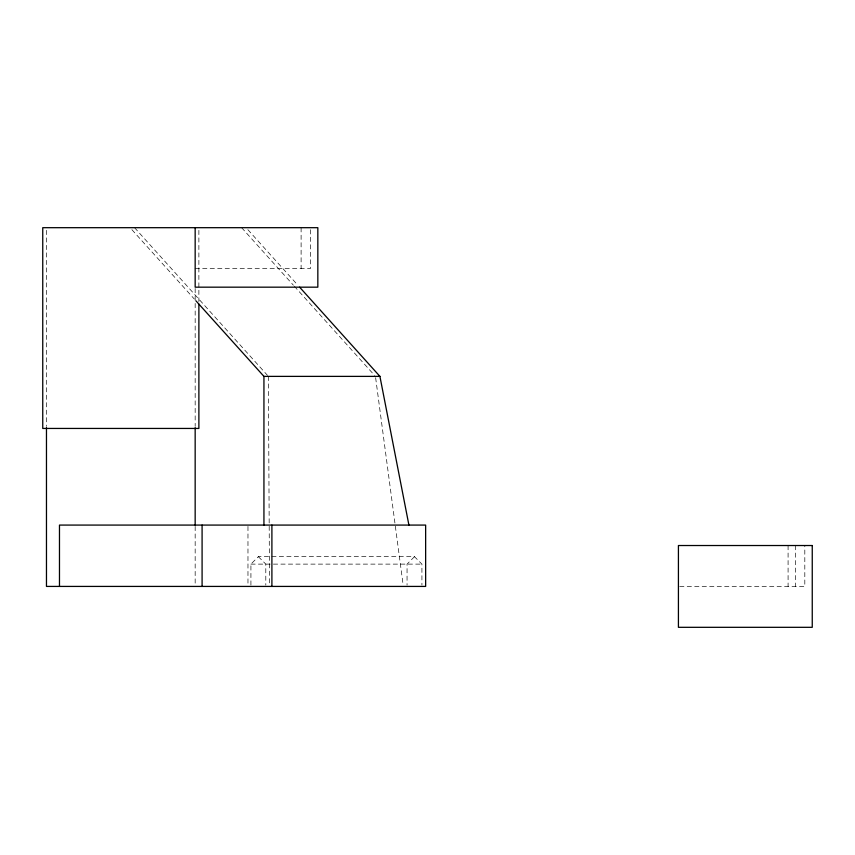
<?xml version="1.0" encoding="UTF-8"?>
<svg xmlns="http://www.w3.org/2000/svg" width="855" height="855" viewBox="0 0 855 855"><rect width="100%" height="100%" fill="white"/><g stroke="black" fill="none" stroke-linecap="round" stroke-linejoin="round"><path stroke-width="0.64" stroke-dasharray="4.28 3.21" d="M250.921 585.109L250.921 564.118L258.36 556.68L414.493 556.68L421.921 564.118L421.921 585.109M414.493 556.68L407.055 564.118L407.055 585.109M195.164 268.577L310.397 268.577L310.397 227.687M250.921 564.118L421.921 564.118M679.682 586.423L804.812 586.423L804.812 545.522M258.36 556.68L265.798 564.118L265.798 585.109M247.875 229.674L297.839 285.185M241.634 227.687L293.372 285.185M294.27 286.179L374.565 375.398M134.566 227.687L267.508 375.398M131.894 229.674L194.267 298.983M375.634 377.707L403.165 585.098M268.395 376.382L269.507 585.087M795.524 545.522L795.524 586.423M788.086 545.522L788.086 586.423M301.11 227.687L301.11 268.577M247.971 526.413L247.971 585.087M198.884 230.337L198.884 301.623M195.164 288.477L195.164 426.389M195.164 526.413L195.164 585.087M46.469 230.348L46.469 426.389"/><path stroke-width="1.28" d="M195.902 300.8L263.939 376.382L379.919 376.382L408.914 525.077M299.624 287.173L379.919 376.382M271.901 525.077L271.901 586.423M263.939 376.382L263.939 525.077M202.09 525.077L202.09 586.423M198.884 304.102L198.884 428.441L42.75 428.441L42.75 227.687L317.836 227.687L317.836 287.173L195.164 287.173L195.164 227.687M195.164 427.724L195.164 525.077M59.476 586.423L59.476 525.077L425.64 525.077L425.64 586.423L46.469 586.423L46.469 427.724M812.25 545.522L678.421 545.522L678.421 627.314L812.25 627.314L812.25 545.522"/></g></svg>
